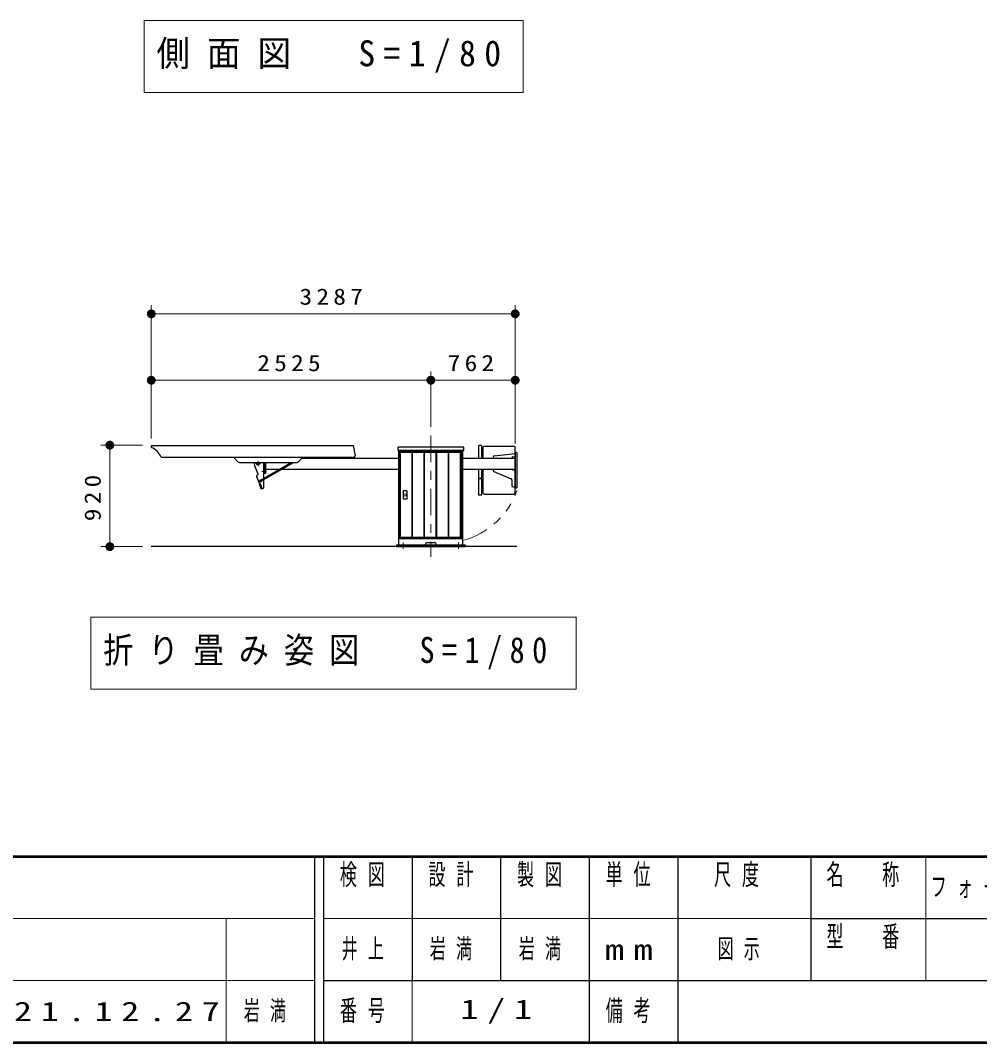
# Model space of a CAD drawing. Units: millimetres on the paper, scale 1:80. Extents: x -385 to 0, y 0 to 267.
# Drawn here: x -276.7 to -168.4, y 0 to 115.5 of the extents above; entities that cross this region are included whole.
import ezdxf

# ---------------------------------------------------------------- set-up
doc = ezdxf.new("R2010")
doc.units = ezdxf.units.MM
for name, pattern in [('USER1', [4.5, 2.5, -2]), ('USER2', [6, 3, -1, 1, -1]), ('USER3', [8, 3, -1, 1, -1, 1, -1])]:
    doc.linetypes.add(name, pattern=pattern)
doc.layers.add('1_80', color=7, linetype='Continuous', lineweight=25)
doc.layers.add('A3図枠', color=7, linetype='Continuous', lineweight=13)
doc.layers.add('図面プロファイル', color=7, linetype='Continuous')
doc.styles.add('ＭＳ ゴシック', font='')
doc.styles.get('ＭＳ ゴシック').set_extended_font_data('MS Gothic')

# ---------------------------------------------------------------- blocks, each defined once
blk = doc.blocks.new('filled_dot')
at = {"color": 0, "linetype": 'Continuous', "lineweight": -2, "const_width": 1.25}
blk.add_lwpolyline([(-0.625, 0, 1), (0.625, 0, 1)], format="xyb", close=True, dxfattribs=at)

msp = doc.modelspace()

# ---------------------------------------------------------------- linework, layer by layer
at = {"layer": '1_80', "lineweight": 13}
for p, q in [((-262.767, 115.454), (-262.767, 107.32)), ((-219.967, 115.454), (-262.767, 115.454)), ((-219.967, 107.32), (-219.967, 115.454)), ((-262.767, 107.32), (-219.967, 107.32)), ((-261.945, 68.225), (-261.945, 83.311)), ((-220.857, 67.644), (-220.857, 83.311)), ((-261.945, 82.311), (-220.857, 82.311)), ((-230.382, 69.562), (-230.382, 75.812)), ((-261.945, 74.812), (-230.382, 74.812)), ((-230.382, 74.812), (-220.857, 74.812)), ((-262.952, 67.482), (-267.623, 67.482)), ((-266.623, 56.019), (-266.623, 67.482)), ((-262.952, 56.019), (-267.623, 56.019)), ((-268.767, 48.056), (-268.767, 39.923)), ((-213.967, 48.056), (-268.767, 48.056)), ((-213.967, 39.923), (-213.967, 48.056)), ((-268.767, 39.923), (-213.967, 39.923))]:
    msp.add_line(p, q, dxfattribs=at)
at = {"layer": '1_80', "linetype": 'USER2', "lineweight": 13}
for p, q in [((-230.382, 68.562), (-230.382, 54.851)), ((-250.176, 65.394), (-249.614, 65.394)), ((-249.895, 65.676), (-249.895, 65.113)), ((-249.895, 65.534), (-249.895, 65.113)), ((-248.956, 64.519), (-249.463, 64.519))]:
    msp.add_line(p, q, dxfattribs=at)
at = {"layer": '1_80', "color": 4}
for p, q in [((-261.952, 67.447), (-261.952, 67.268)), ((-261.952, 67.447), (-239.146, 67.447)), ((-224.482, 67.238), (-224.357, 67.363)), ((-224.482, 66.019), (-224.482, 67.238)), ((-224.357, 67.363), (-220.982, 67.363)), ((-220.982, 67.363), (-220.857, 67.238)), ((-220.857, 62.051), (-220.857, 67.238)), ((-260.813, 66.134), (-239.059, 66.134)), ((-244.91, 66.019), (-234.007, 66.019)), ((-234.007, 56.238), (-234.007, 66.894)), ((-226.757, 66.894), (-234.007, 66.894)), ((-233.895, 56.907), (-233.895, 66.894)), ((-226.87, 66.819), (-233.895, 66.819)), ((-226.87, 56.907), (-226.87, 66.894)), ((-226.757, 56.219), (-226.757, 66.894)), ((-226.757, 66.019), (-220.857, 66.019)), ((-223.357, 66.156), (-223.357, 66.019)), ((-223.245, 66.281), (-220.857, 66.519)), ((-221.12, 66.156), (-220.857, 66.182)), ((-220.857, 66.644), (-220.857, 62.644)), ((-220.657, 66.644), (-220.857, 66.644)), ((-220.657, 66.644), (-220.657, 62.644)), ((-249.132, 64.269), (-249.132, 65.534)), ((-249.02, 64.269), (-249.02, 65.534)), ((-249.02, 64.769), (-234.007, 64.769)), ((-226.757, 64.769), (-220.857, 64.769)), ((-224.482, 62.051), (-224.482, 64.769)), ((-223.357, 64.769), (-223.357, 64.603)), ((-221.155, 64.729), (-220.857, 64.607)), ((-249.02, 64.269), (-249.132, 64.269)), ((-223.28, 64.488), (-221.31, 63.676)), ((-221.232, 63.561), (-221.232, 62.894)), ((-221.107, 62.769), (-220.857, 62.769)), ((-220.857, 62.644), (-220.657, 62.644)), ((-233.514, 62.307), (-233.514, 61.394)), ((-233.076, 62.307), (-233.514, 62.307)), ((-233.076, 61.394), (-233.514, 61.394)), ((-233.076, 62.307), (-233.076, 61.394)), ((-224.357, 61.926), (-224.482, 62.051)), ((-224.357, 61.926), (-220.982, 61.926)), ((-220.857, 62.051), (-220.982, 61.926)), ((-226.87, 56.907), (-233.895, 56.907)), ((-234.257, 56.219), (-226.507, 56.219)), ((-234.257, 56.219), (-234.257, 56.019)), ((-234.257, 56.019), (-226.507, 56.019)), ((-234.257, 56.019), (-226.507, 56.019)), ((-230.757, 56.469), (-230.007, 56.469)), ((-226.507, 56.219), (-226.507, 56.019))]:
    msp.add_line(p, q, dxfattribs=at)
at = {"layer": '1_80', "color": 131}
msp.add_line((-239.146, 67.447), (-238.936, 66.281), dxfattribs=at)
at = {"layer": '1_80', "color": 20}
for p, q in [((-234.101, 67.232), (-234.101, 66.932)), ((-226.701, 67.269), (-234.064, 67.269)), ((-226.664, 66.932), (-226.664, 67.232)), ((-234.064, 66.894), (-226.701, 66.894))]:
    msp.add_line(p, q, dxfattribs=at)
at = {"layer": '1_80', "color": 40}
for p, q in [((-225.007, 67.363), (-225.007, 66.019)), ((-224.695, 67.426), (-224.945, 67.426)), ((-224.632, 66.019), (-224.632, 67.363)), ((-233.82, 57.094), (-233.82, 66.607)), ((-232.545, 66.644), (-233.782, 66.644)), ((-226.97, 66.732), (-233.757, 66.732)), ((-233.757, 66.732), (-233.757, 66.676)), ((-226.97, 66.703), (-233.757, 66.703)), ((-232.507, 57.094), (-232.507, 66.607)), ((-232.451, 57.094), (-232.451, 66.607)), ((-231.176, 66.644), (-232.414, 66.644)), ((-231.139, 57.094), (-231.139, 66.607)), ((-231.082, 57.094), (-231.082, 66.607)), ((-229.807, 66.644), (-231.045, 66.644)), ((-229.77, 57.094), (-229.77, 66.607)), ((-229.714, 57.094), (-229.714, 66.607)), ((-228.439, 66.644), (-229.676, 66.644)), ((-228.401, 57.094), (-228.401, 66.607)), ((-228.345, 57.094), (-228.345, 66.607)), ((-227.07, 66.644), (-228.307, 66.644)), ((-227.032, 57.094), (-227.032, 66.607)), ((-226.999, 56.998), (-226.999, 66.703)), ((-226.97, 56.969), (-226.97, 66.732)), ((-225.007, 64.769), (-225.007, 63.801)), ((-224.632, 63.801), (-224.632, 64.769)), ((-225.007, 63.613), (-225.007, 61.926)), ((-224.945, 63.738), (-224.695, 63.738)), ((-224.695, 63.676), (-224.945, 63.676)), ((-224.632, 61.926), (-224.632, 63.613)), ((-224.945, 61.863), (-224.695, 61.863)), ((-232.545, 57.057), (-233.782, 57.057)), ((-233.757, 56.969), (-233.757, 57.019)), ((-226.97, 56.998), (-233.757, 56.998)), ((-226.97, 56.969), (-233.757, 56.969)), ((-231.176, 57.057), (-232.414, 57.057)), ((-229.807, 57.057), (-231.045, 57.057)), ((-228.439, 57.057), (-229.676, 57.057)), ((-227.07, 57.057), (-228.307, 57.057))]:
    msp.add_line(p, q, dxfattribs=at)
at = {"layer": '1_80', "color": 2}
for p, q in [((-252.156, 65.608), (-252.509, 65.961)), ((-244.968, 65.961), (-245.322, 65.608)), ((-251.979, 65.534), (-245.499, 65.534))]:
    msp.add_line(p, q, dxfattribs=at)
at = {"layer": '1_80'}
for p, q in [((-249.888, 64.2), (-250.301, 65.232)), ((-249.245, 62.71), (-249.245, 65.534)), ((-249.132, 64.269), (-249.132, 65.534)), ((-250.074, 63.924), (-249.744, 63.099)), ((-249.923, 64.119), (-250.004, 64.086)), ((-249.132, 64.269), (-249.245, 64.269)), ((-249.663, 63.131), (-249.767, 63.09)), ((-249.767, 63.09), (-249.535, 62.509)), ((-249.663, 63.131), (-249.431, 62.551)), ((-249.324, 62.594), (-249.535, 62.509)), ((-220.657, 56.019), (-261.952, 56.019))]:
    msp.add_line(p, q, dxfattribs=at)
at = {"layer": '1_80', "color": 70}
for p, q in [((-249.549, 63.553), (-246.139, 65.534)), ((-249.487, 63.445), (-245.89, 65.534))]:
    msp.add_line(p, q, dxfattribs=at)
at = {"layer": '1_80', "color": 4, "linetype": 'USER1', "lineweight": 13}
for p, q in [((-249.132, 65.338), (-249.132, 65.226)), ((-249.02, 64.394), (-249.132, 64.394))]:
    msp.add_line(p, q, dxfattribs=at)
at = {"layer": '1_80', "linetype": 'USER1', "lineweight": 13}
msp.add_line((-249.132, 64.394), (-249.245, 64.394), dxfattribs=at)
at = {"layer": '1_80', "color": 2, "linetype": 'USER2', "lineweight": 13}
for p, q in [((-233.507, 56.469), (-233.507, 55.769)), ((-233.507, 56.469), (-233.507, 55.769)), ((-227.257, 56.469), (-227.257, 55.769)), ((-227.257, 56.469), (-227.257, 55.769))]:
    msp.add_line(p, q, dxfattribs=at)
at = {"layer": '1_80'}
for centre, radius in [((-249.895, 65.394), 0.163), ((-249.624, 63.438), 0.138)]:
    msp.add_circle(centre, radius, dxfattribs=at)
at = {"layer": '1_80', "linetype": 'USER1', "lineweight": 13}
msp.add_circle((-249.624, 63.438), 0.1, dxfattribs=at)
at = {"layer": '1_80', "color": 70}
msp.add_circle((-249.624, 63.438), 0.05, dxfattribs=at)
at = {"layer": '1_80', "color": 4, "lineweight": 13}
msp.add_circle((-233.295, 61.851), 0.125, dxfattribs=at)
at = {"layer": '1_80', "color": 4}
for centre, radius, start, end in [((-261.889, 67.268), 0.0625, 180, 248.22469), ((-262.608, 65.469), 1.875, 22.07018, 68.22469), ((-260.813, 66.197), 0.0625, 202.07018, 270), ((-223.232, 66.156), 0.125, 95.71059, 180), ((-221.107, 66.031), 0.125, 95.71059, 180), ((-221.107, 64.845), 0.125, 217.22789, 247.61987), ((-223.232, 64.603), 0.125, 180, 247.61987), ((-221.357, 63.561), 0.125, 0, 67.61987), ((-221.107, 62.894), 0.125, 180, 270), ((-230.757, 56.219), 0.25, 90, 180), ((-230.007, 56.219), 0.25, 0, 90)]:
    msp.add_arc(centre, radius, start, end, dxfattribs=at)
at = {"layer": '1_80', "color": 20}
for centre, start, end in [((-234.064, 67.232), 90, 180), ((-226.701, 67.232), 0, 90), ((-234.064, 66.932), 180, 270), ((-226.701, 66.932), 270, 0)]:
    msp.add_arc(centre, 0.0375, start, end, dxfattribs=at)
at = {"layer": '1_80', "color": 40}
for centre, radius, start, end in [((-224.945, 67.363), 0.0625, 90, 180), ((-224.695, 67.363), 0.0625, 0, 90), ((-233.782, 66.607), 0.0375, 90, 180), ((-232.545, 66.607), 0.0375, 0, 90), ((-232.414, 66.607), 0.0375, 90, 180), ((-231.176, 66.607), 0.0375, 0, 90), ((-231.045, 66.607), 0.0375, 90, 180), ((-229.807, 66.607), 0.0375, 0, 90), ((-229.676, 66.607), 0.0375, 90, 180), ((-228.439, 66.607), 0.0375, 0, 90), ((-228.307, 66.607), 0.0375, 90, 180), ((-227.07, 66.607), 0.0375, 0, 90), ((-224.945, 63.801), 0.0625, 180, 270), ((-224.945, 63.613), 0.0625, 90, 180), ((-224.695, 63.801), 0.0625, 270, 0), ((-224.695, 63.613), 0.0625, 0, 90), ((-224.945, 61.926), 0.0625, 180, 270), ((-224.695, 61.926), 0.0625, 270, 0), ((-233.782, 57.094), 0.0375, 180, 270), ((-232.545, 57.094), 0.0375, 270, 0), ((-232.414, 57.094), 0.0375, 180, 270), ((-231.176, 57.094), 0.0375, 270, 0), ((-231.045, 57.094), 0.0375, 180, 270), ((-229.807, 57.094), 0.0375, 270, 0), ((-229.676, 57.094), 0.0375, 180, 270), ((-228.439, 57.094), 0.0375, 270, 0), ((-228.307, 57.094), 0.0375, 180, 270), ((-227.07, 57.094), 0.0375, 270, 0)]:
    msp.add_arc(centre, radius, start, end, dxfattribs=at)
at = {"layer": '1_80', "color": 2}
for centre, start, end in [((-252.332, 66.138), 180, 225), ((-245.145, 66.138), 315, 360), ((-251.979, 65.784), 225, 270), ((-245.499, 65.784), 270, 315)]:
    msp.add_arc(centre, 0.25, start, end, dxfattribs=at)
at = {"layer": '1_80', "color": 131}
msp.add_arc((-239.059, 66.259), 0.125, 270, 10.19859, dxfattribs=at)
at = {"layer": '1_80'}
for centre, radius, start, end in [((-249.895, 65.394), 0.438, 161.35651, 201.80141), ((-249.958, 63.97), 0.125, 111.80141, 201.80141), ((-249.946, 64.177), 0.0625, 291.80141, 21.80141), ((-249.37, 62.71), 0.125, 291.80141, 0)]:
    msp.add_arc(centre, radius, start, end, dxfattribs=at)
at = {"layer": '1_80', "linetype": 'USER3', "lineweight": 13}
msp.add_arc((-229.132, 65.394), 9.005, 285.292, 340.24223, dxfattribs=at)
at = {"layer": 'A3図枠', "lineweight": 50}
for p, q in [((-385, 21), (0, 21)), ((-385, 0), (0, 0))]:
    msp.add_line(p, q, dxfattribs=at)
at = {"layer": 'A3図枠', "color": 211, "lineweight": 25}
for p, q in [((-243.5, 21), (-243.5, 0)), ((-242.5, 21), (-242.5, 0)), ((-232.5, 21), (-232.5, 7)), ((-222.5, 21), (-222.5, 7)), ((-212.5, 21), (-212.5, 0)), ((-202.5, 21), (-202.5, 7)), ((-187.5, 21), (-187.5, 7)), ((-187.5, 14), (-70, 14)), ((-242.5, 7), (0, 7))]:
    msp.add_line(p, q, dxfattribs=at)
at = {"layer": 'A3図枠'}
for p, q in [((-174.5, 21), (-174.5, 7)), ((-385, 14), (-243.5, 14)), ((-253.5, 14), (-253.5, 0)), ((-242.5, 14), (-187.5, 14)), ((-385, 7), (-243.5, 7)), ((-232.5, 7), (-232.5, 0))]:
    msp.add_line(p, q, dxfattribs=at)
at = {"layer": 'A3図枠', "lineweight": 25}
msp.add_line((-202.5, 7), (-202.5, 0), dxfattribs=at)

# ---------------------------------------------------------------- block references
at = {"layer": '1_80', "lineweight": 13, "xscale": 0.4, "yscale": 0.4}
for p in [(-261.945, 82.311), (-261.945, 74.812), (-230.382, 74.812)]:
    msp.add_blockref('filled_dot', p, dxfattribs=at)
for p, rotation in [((-220.857, 82.311), 180), ((-230.382, 74.812), 180), ((-220.857, 74.812), 180), ((-266.623, 67.482), 270), ((-266.623, 56.019), 90)]:
    msp.add_blockref('filled_dot', p, dxfattribs=dict(at, rotation=rotation))

# ---------------------------------------------------------------- texts
at = {"layer": '1_80', "style": 'ＭＳ ゴシック'}
for s, insert, char_height, attachment_point in [('\\T1.5;\\W0.95;側面図\u3000S=1/80', (-261.367, 111.387), 2.933, 4), ('\\T1.33;\\W1.15;3287', (-241.401, 83.311), 1.833, 8), ('\\T1.33;\\W1.15;2525', (-246.164, 75.812), 1.833, 8), ('\\T1.33;\\W1.15;762', (-225.62, 75.812), 1.833, 8), ('\\T1.5;\\W0.85;折り畳み姿図\u3000S=1/80', (-267.367, 43.989), 2.933, 4)]:
    msp.add_mtext(s, dxfattribs=dict(at, insert=insert, char_height=char_height, attachment_point=attachment_point))
at = {"layer": '1_80', "insert": (-267.623, 61.751), "char_height": 1.833, "attachment_point": 8, "rotation": 90, "style": 'ＭＳ ゴシック'}
msp.add_mtext('\\T1.33;\\W1.15;920', dxfattribs=at)
at = {"layer": 'A3図枠', "color": 4, "char_height": 2.346, "style": 'ＭＳ ゴシック'}
for s, insert, attachment_point in [('\\T1.64;\\W0.6;検図', (-237.5, 20.167), 2), ('\\T1.64;\\W0.6;設計', (-227.5, 20.167), 2), ('\\T1.64;\\W0.6;製図', (-217.5, 20.167), 2), ('\\T1.64;\\W0.6;単位', (-207.5, 20.167), 2), ('\\T1.64;\\W0.6;尺度', (-195.25, 20.167), 2), ('\\T1.64;\\W0.6;名\u3000称', (-181, 20.167), 2), ('\\T1.64;\\W0.6;型\u3000番', (-181, 13.167), 2), ('\\T1.5;\\W1.35;mm', (-207.5, 10.5), 5), ('\\T1.64;\\W0.6;番号', (-237.5, 3.5), 5), ('\\T1.64;\\W0.6;備考', (-207.5, 3.5), 5)]:
    msp.add_mtext(s, dxfattribs=dict(at, insert=insert, attachment_point=attachment_point))
at = {"layer": '図面プロファイル', "char_height": 2.199, "style": 'ＭＳ ゴシック'}
for s, insert, attachment_point in [('\\T1.64;\\W0.6;フォールディングシェルター', (-154.75, 17.5), 5), ('\\T1.64;\\W0.6;井上', (-237.5, 10.5), 5), ('\\T1.64;\\W0.6;岩満', (-230.5, 10.5), 4), ('\\T1.64;\\W0.6;岩満', (-217.5, 10.5), 5), ('\\T1.64;\\W0.6;図示', (-198, 10.5), 4), ('\\T1.64;\\W0.6;岩満', (-251.5, 3.5), 4), ('\\T1.5;\\W1.35;1/1', (-222.5, 3.5), 5), ('\\T1.5;\\W1.35;2021.12.27', (-283.5, 3.5), 4)]:
    msp.add_mtext(s, dxfattribs=dict(at, insert=insert, attachment_point=attachment_point))

doc.saveas('drawing.dxf')
